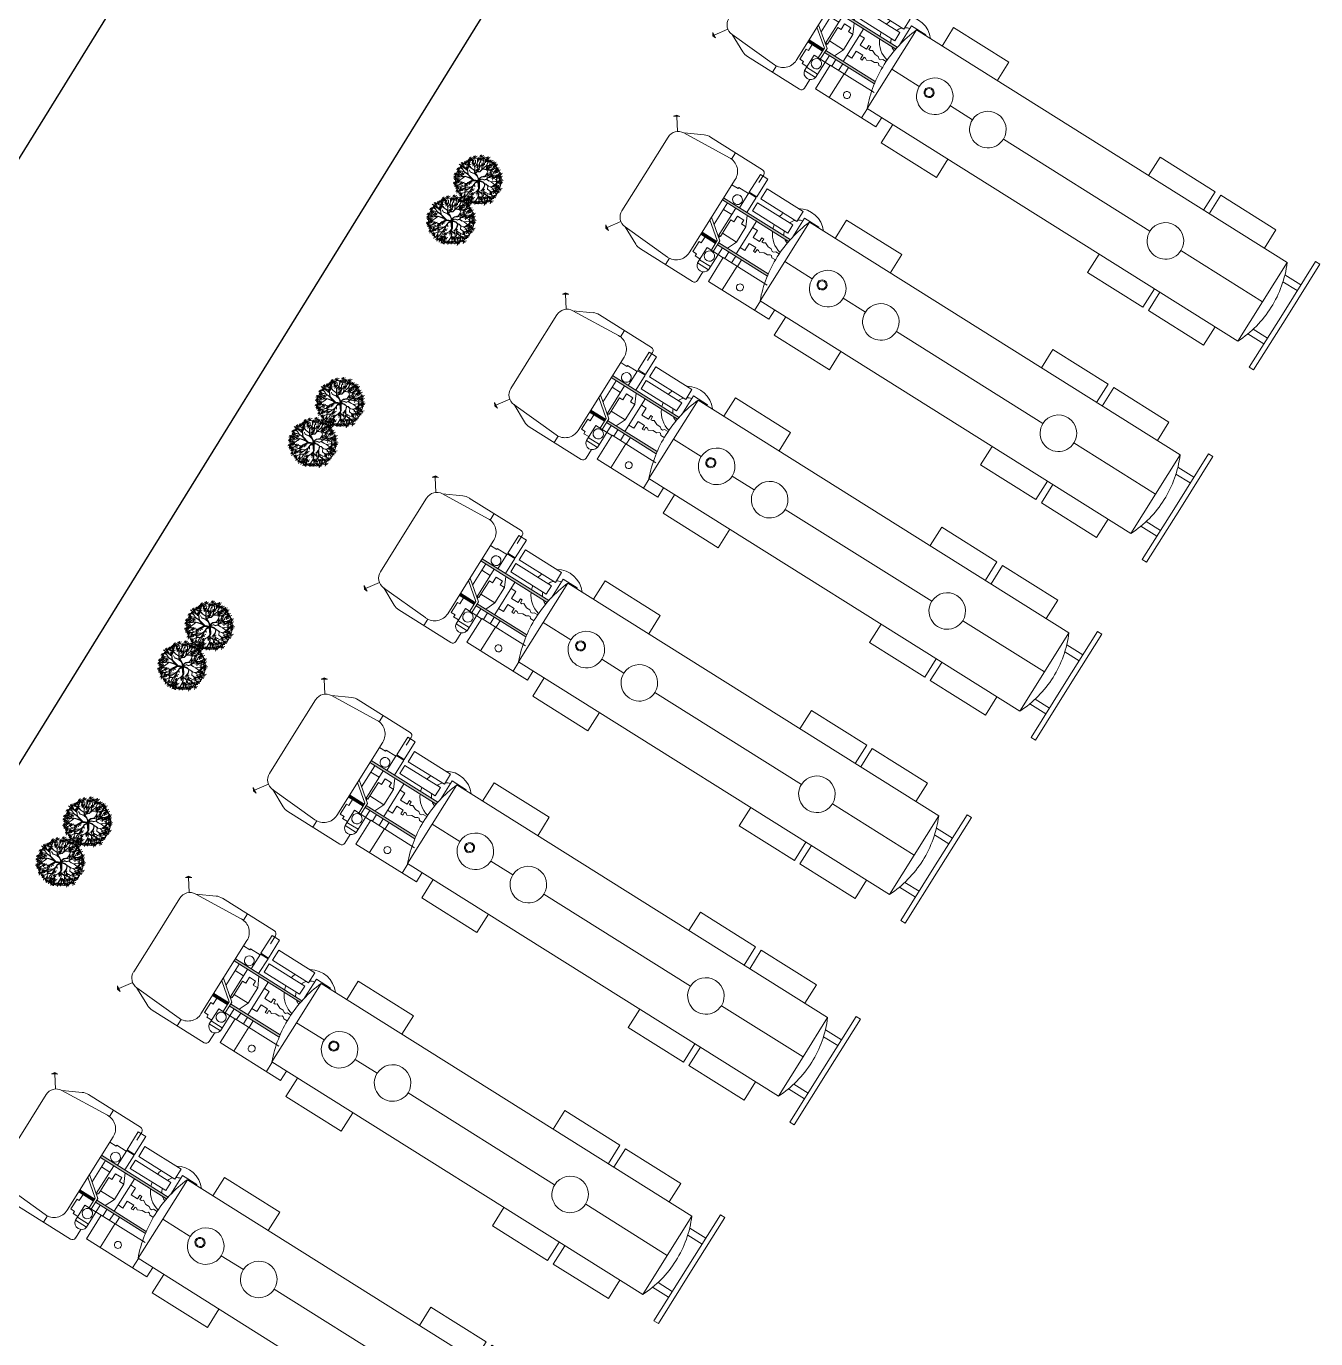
# Model space of a CAD drawing. Header units: metres. Extents: x 324293 to 653279, y 3585589 to 7191434.
# Drawn here: x 334404.74 to 334437.49, y 3600328.6 to 3600361.93 of the extents above; entities that cross this region are included whole.
import ezdxf

# ---------------------------------------------------------------- set-up
doc = ezdxf.new("R2010")
doc.units = ezdxf.units.M
doc.layers.add('andaze', color=1, linetype='Continuous', lineweight=5)
doc.layers.add('tree 1', color=66, linetype='Continuous', lineweight=5)
for name, color, linetype in [('cahman', 80, 'Continuous'), ('masir', 25, 'Continuous'), ('point pump grid', 44, 'Continuous')]:
    doc.layers.add(name, color=color, linetype=linetype)

# ---------------------------------------------------------------- blocks, each defined once
blk = doc.blocks.new('rr')
at = {"layer": 'andaze'}
for p, q in [((334338.372, 3600177.013, 1325.8), (334338.512, 3600177.245, 1325.8)), ((334338.559, 3600177.213, 1325.8), (334338.466, 3600177.277, 1325.8)), ((334338.466, 3600177.277, 1325.8), (334338.527, 3600177.265, 1325.8)), ((334338.527, 3600177.265, 1325.8), (334338.559, 3600177.213, 1325.8)), ((334338.179, 3600177.021, 1325.8), (334337.469, 3600176.697, 1325.8)), ((334338.457, 3600176.926, 1325.8), (334338.894, 3600176.104, 1325.8)), ((334338.741, 3600176.696, 1325.8), (334338.458, 3600176.924, 1325.8)), ((334336.76, 3600176.374, 1325.8), (334337.469, 3600176.697, 1325.8)), ((334339.272, 3600175.6, 1325.8), (334338.815, 3600176.602, 1325.8)), ((334336.378, 3600176.326, 1325.8), (334336.347, 3600176.272, 1325.8)), ((334336.347, 3600176.272, 1325.8), (334336.366, 3600176.213, 1325.8)), ((334336.366, 3600176.213, 1325.8), (334336.378, 3600176.326, 1325.8)), ((334336.639, 3600176.223, 1325.8), (334336.372, 3600176.269, 1325.8)), ((334336.636, 3600175.736, 1325.8), (334336.649, 3600176.1, 1325.8)), ((334336.649, 3600176.102, 1325.8), (334336.982, 3600175.233, 1325.8)), ((334338.912, 3600176.064, 1325.8), (334339.034, 3600176.12, 1325.8)), ((334338.766, 3600175.725, 1325.8), (334338.059, 3600175.403, 1325.8)), ((334338.735, 3600175.665, 1325.8), (334338.543, 3600175.577, 1325.8)), ((334338.768, 3600175.593, 1325.8), (334338.735, 3600175.665, 1325.8)), ((334337.116, 3600174.617, 1325.8), (334336.659, 3600175.619, 1325.8)), ((334338.129, 3600175.435, 1325.8), (334338.484, 3600175.254, 1325.8)), ((334338.372, 3600175.546, 1325.8), (334338.501, 3600175.262, 1325.8)), ((334338.41, 3600175.563, 1325.8), (334338.54, 3600175.279, 1325.8)), ((334338.563, 3600175.533, 1325.8), (334338.448, 3600175.481, 1325.8)), ((334338.543, 3600175.577, 1325.8), (334338.563, 3600175.533, 1325.8)), ((334338.924, 3600175.554, 1325.8), (334338.633, 3600175.421, 1325.8)), ((334338.809, 3600175.612, 1325.8), (334338.768, 3600175.593, 1325.8)), ((334338.85, 3600175.52, 1325.8), (334338.809, 3600175.612, 1325.8)), ((334338.865, 3600175.527, 1325.8), (334338.962, 3600175.313, 1325.8)), ((334338.924, 3600175.554, 1325.8), (334339.022, 3600175.34, 1325.8)), ((334339.074, 3600175.438, 1325.8), (334339.24, 3600175.514, 1325.8)), ((334337.353, 3600175.081, 1325.8), (334338.059, 3600175.403, 1325.8)), ((334337.708, 3600175.243, 1325.8), (334338.293, 3600173.96, 1325.8)), ((334337.747, 3600175.261, 1325.8), (334338.329, 3600173.984, 1325.8)), ((334338.201, 3600175.35, 1325.8), (334337.791, 3600175.163, 1325.8)), ((334338.401, 3600175.248, 1325.8), (334337.864, 3600175.003, 1325.8)), ((334337.914, 3600175.219, 1325.8), (334337.987, 3600175.059, 1325.8)), ((334338.079, 3600175.412, 1325.8), (334338.483, 3600175.206, 1325.8)), ((334338.342, 3600175.18, 1325.8), (334338.402, 3600175.208, 1325.8)), ((334338.395, 3600175.223, 1325.8), (334338.424, 3600175.236, 1325.8)), ((334338.402, 3600175.208, 1325.8), (334338.395, 3600175.223, 1325.8)), ((334338.483, 3600175.206, 1325.8), (334338.689, 3600175.3, 1325.8)), ((334338.484, 3600175.254, 1325.8), (334338.671, 3600175.339, 1325.8)), ((334338.519, 3600175.223, 1325.8), (334338.954, 3600174.269, 1325.8)), ((334338.558, 3600175.24, 1325.8), (334338.995, 3600174.28, 1325.8)), ((334338.6, 3600175.148, 1325.8), (334339.022, 3600175.34, 1325.8)), ((334338.633, 3600175.421, 1325.8), (334338.775, 3600175.11, 1325.8)), ((334338.771, 3600175.108, 1325.8), (334339.229, 3600175.316, 1325.8)), ((334339.229, 3600175.316, 1325.8), (334339.76, 3600174.151, 1325.8)), ((334337.001, 3600175.193, 1325.8), (334336.878, 3600175.137, 1325.8)), ((334337.51, 3600175.007, 1325.8), (334337.455, 3600175.128, 1325.8)), ((334337.49, 3600174.998, 1325.8), (334337.51, 3600175.007, 1325.8)), ((334337.574, 3600174.814, 1325.8), (334337.49, 3600174.998, 1325.8)), ((334338.112, 3600175.002, 1325.8), (334338.001, 3600174.951, 1325.8)), ((334338.342, 3600175.18, 1325.8), (334338.084, 3600175.063, 1325.8)), ((334338.084, 3600175.063, 1325.8), (334338.112, 3600175.002, 1325.8)), ((334338.464, 3600174.912, 1325.8), (334338.342, 3600175.18, 1325.8)), ((334338.464, 3600174.912, 1325.8), (334338.594, 3600175.058, 1325.8)), ((334338.657, 3600175.021, 1325.8), (334338.784, 3600175.078, 1325.8)), ((334339.155, 3600174.264, 1325.8), (334338.771, 3600175.108, 1325.8)), ((334339.349, 3600175.052, 1325.8), (334338.891, 3600174.843, 1325.8)), ((334337.205, 3600174.646, 1325.8), (334337.547, 3600174.802, 1325.8)), ((334337.547, 3600174.802, 1325.8), (334337.613, 3600174.658, 1325.8)), ((334337.561, 3600174.808, 1325.8), (334337.847, 3600174.939, 1325.8)), ((334337.626, 3600174.664, 1325.8), (334337.561, 3600174.808, 1325.8)), ((334337.913, 3600174.795, 1325.8), (334337.626, 3600174.664, 1325.8)), ((334338.169, 3600174.778, 1325.8), (334337.965, 3600174.782, 1325.8)), ((334338.001, 3600174.951, 1325.8), (334338.057, 3600174.83, 1325.8)), ((334338.039, 3600174.6, 1325.8), (334338.672, 3600174.888, 1325.8)), ((334338.057, 3600174.83, 1325.8), (334338.13, 3600174.863, 1325.8)), ((334338.13, 3600174.863, 1325.8), (334338.169, 3600174.778, 1325.8)), ((334338.169, 3600174.778, 1325.8), (334338.464, 3600174.912, 1325.8)), ((334338.594, 3600174.74, 1325.8), (334338.461, 3600174.679, 1325.8)), ((334338.551, 3600174.834, 1325.8), (334338.594, 3600174.74, 1325.8)), ((334338.844, 3600174.948, 1325.8), (334338.717, 3600174.89, 1325.8)), ((334338.895, 3600174.836, 1325.8), (334338.768, 3600174.778, 1325.8)), ((334337.355, 3600174.654, 1325.8), (334337.202, 3600174.585, 1325.8)), ((334337.271, 3600174.502, 1325.8), (334337.205, 3600174.646, 1325.8)), ((334337.613, 3600174.658, 1325.8), (334337.271, 3600174.502, 1325.8)), ((334337.447, 3600174.493, 1325.8), (334337.641, 3600174.581, 1325.8)), ((334337.764, 3600173.797, 1325.8), (334337.447, 3600174.493, 1325.8)), ((334337.641, 3600174.581, 1325.8), (334337.958, 3600173.885, 1325.8)), ((334337.715, 3600174.63, 1325.8), (334337.873, 3600174.702, 1325.8)), ((334338.026, 3600173.947, 1325.8), (334337.715, 3600174.63, 1325.8)), ((334337.873, 3600174.702, 1325.8), (334338.184, 3600174.019, 1325.8)), ((334338.166, 3600174.658, 1325.8), (334338.209, 3600174.565, 1325.8)), ((334338.209, 3600174.565, 1325.8), (334338.342, 3600174.625, 1325.8)), ((334338.399, 3600174.501, 1325.8), (334338.328, 3600174.469, 1325.8)), ((334338.342, 3600174.625, 1325.8), (334338.399, 3600174.501, 1325.8)), ((334338.461, 3600174.679, 1325.8), (334338.517, 3600174.555, 1325.8)), ((334338.517, 3600174.555, 1325.8), (334338.588, 3600174.588, 1325.8)), ((334338.604, 3600174.551, 1325.8), (334338.548, 3600174.525, 1325.8)), ((334338.548, 3600174.525, 1325.8), (334338.561, 3600174.496, 1325.8)), ((334338.561, 3600174.496, 1325.8), (334338.593, 3600174.479, 1325.8)), ((334338.588, 3600174.588, 1325.8), (334338.604, 3600174.551, 1325.8)), ((334338.328, 3600174.469, 1325.8), (334338.345, 3600174.432, 1325.8)), ((334338.345, 3600174.432, 1325.8), (334338.402, 3600174.458, 1325.8)), ((334338.402, 3600174.458, 1325.8), (334338.415, 3600174.429, 1325.8)), ((334338.415, 3600174.429, 1325.8), (334338.407, 3600174.394, 1325.8)), ((334338.407, 3600174.394, 1325.8), (334338.475, 3600174.338, 1325.8)), ((334338.475, 3600174.338, 1325.8), (334338.504, 3600174.275, 1325.8)), ((334338.504, 3600174.275, 1325.8), (334338.546, 3600174.251, 1325.8)), ((334338.593, 3600174.479, 1325.8), (334338.59, 3600174.391, 1325.8)), ((334338.59, 3600174.391, 1325.8), (334338.619, 3600174.328, 1325.8)), ((334338.619, 3600174.328, 1325.8), (334338.61, 3600174.279, 1325.8)), ((334338.61, 3600174.279, 1325.8), (334338.621, 3600174.255, 1325.8)), ((334338.621, 3600174.255, 1325.8), (334338.658, 3600174.242, 1325.8)), ((334339.452, 3600174.351, 1325.8), (334338.696, 3600174.006, 1325.8)), ((334339.452, 3600174.351, 1325.8), (334342.709, 3600167.206, 1325.8)), ((334339.635, 3600174.426, 1325.8), (334339.455, 3600174.345, 1325.8)), ((334338.184, 3600174.019, 1325.8), (334338.026, 3600173.947, 1325.8)), ((334338.558, 3600174.226, 1325.8), (334338.543, 3600174.19, 1325.8)), ((334338.543, 3600174.19, 1325.8), (334338.573, 3600174.123, 1325.8)), ((334338.546, 3600174.251, 1325.8), (334338.558, 3600174.226, 1325.8)), ((334338.658, 3600174.242, 1325.8), (334338.688, 3600174.176, 1325.8)), ((334339.76, 3600174.151, 1325.8), (334339.581, 3600174.069, 1325.8)), ((334339.678, 3600173.856, 1325.8), (334340.032, 3600174.018, 1325.8)), ((334340.032, 3600174.018, 1325.8), (334340.517, 3600172.954, 1325.8)), ((334337.958, 3600173.885, 1325.8), (334337.764, 3600173.797, 1325.8)), ((334338.236, 3600173.92, 1325.8), (334337.877, 3600173.756, 1325.8)), ((334337.939, 3600173.661, 1325.8), (334338.696, 3600174.006, 1325.8)), ((334338.696, 3600174.006, 1325.8), (334338.938, 3600173.475, 1325.8)), ((334337.877, 3600173.756, 1325.8), (334338.002, 3600173.483, 1325.8)), ((334337.939, 3600173.661, 1325.8), (334341.196, 3600166.517, 1325.8)), ((334338.002, 3600173.483, 1325.8), (334338.017, 3600173.491, 1325.8)), ((334338.165, 3600173.167, 1325.8), (334337.811, 3600173.005, 1325.8)), ((334337.811, 3600173.005, 1325.8), (334338.296, 3600171.942, 1325.8)), ((334339.211, 3600172.877, 1325.8), (334339.404, 3600172.452, 1325.8)), ((334340.517, 3600172.954, 1325.8), (334340.163, 3600172.793, 1325.8)), ((334338.296, 3600171.942, 1325.8), (334338.65, 3600172.103, 1325.8)), ((334339.677, 3600171.855, 1325.8), (334340.964, 3600169.032, 1325.8)), ((334341.491, 3600169.879, 1325.8), (334341.845, 3600170.041, 1325.8)), ((334341.845, 3600170.041, 1325.8), (334342.33, 3600168.977, 1325.8)), ((334339.978, 3600169.19, 1325.8), (334339.624, 3600169.028, 1325.8)), ((334339.624, 3600169.028, 1325.8), (334340.109, 3600167.965, 1325.8)), ((334342.33, 3600168.977, 1325.8), (334341.976, 3600168.816, 1325.8)), ((334342.025, 3600168.709, 1325.8), (334342.378, 3600168.87, 1325.8)), ((334342.378, 3600168.87, 1325.8), (334342.863, 3600167.807, 1325.8)), ((334341.236, 3600168.434, 1325.8), (334341.953, 3600166.861, 1325.8)), ((334340.109, 3600167.965, 1325.8), (334340.463, 3600168.126, 1325.8)), ((334340.512, 3600168.019, 1325.8), (334340.158, 3600167.858, 1325.8)), ((334340.158, 3600167.858, 1325.8), (334340.643, 3600166.794, 1325.8)), ((334342.863, 3600167.807, 1325.8), (334342.509, 3600167.645, 1325.8)), ((334342.709, 3600167.206, 1325.8), (334341.953, 3600166.861, 1325.8)), ((334340.643, 3600166.794, 1325.8), (334340.996, 3600166.956, 1325.8)), ((334342.459, 3600166.962, 1325.8), (334342.584, 3600166.687, 1325.8)), ((334342.556, 3600167.046, 1325.8), (334342.696, 3600166.738, 1325.8)), ((334341.196, 3600166.517, 1325.8), (334341.953, 3600166.861, 1325.8)), ((334343.147, 3600166.943, 1325.8), (334342.128, 3600166.478, 1325.8)), ((334342.166, 3600166.394, 1325.8), (334343.185, 3600166.859, 1325.8)), ((334343.185, 3600166.859, 1325.8), (334343.147, 3600166.943, 1325.8)), ((334341.418, 3600166.528, 1325.8), (334341.559, 3600166.219, 1325.8)), ((334341.546, 3600166.546, 1325.8), (334341.671, 3600166.27, 1325.8)), ((334341.109, 3600166.014, 1325.8), (334342.128, 3600166.478, 1325.8)), ((334342.166, 3600166.394, 1325.8), (334341.147, 3600165.93, 1325.8)), ((334341.147, 3600165.93, 1325.8), (334341.109, 3600166.014, 1325.8))]:
    blk.add_line(p, q, dxfattribs=at)
for centre, radius in [((334338.777, 3600175.358, 1325.8), 0.0927), ((334337.708, 3600174.992, 1325.8), 0.0885), ((334339.262, 3600174.741, 1325.8), 0.063), ((334339.024, 3600173.287, 1325.8), 0.0909), ((334339.024, 3600173.287, 1325.8), 0.0726), ((334339.024, 3600173.287, 1325.8), 0)]:
    blk.add_circle(centre, radius, dxfattribs=at)
for centre, radius, start, end in [((334338.268, 3600176.826, 1325.8), 0.215, 28.0173, 114.5058), ((334338.579, 3600176.495, 1325.8), 0.259, 24.5057, 51.1743), ((334336.849, 3600176.179, 1325.8), 0.215, 114.5058, 200.9942), ((334338.652, 3600175.975, 1325.8), 0.275, 294.5057, 28.0173), ((334336.894, 3600175.727, 1325.8), 0.259, 177.8372, 204.5057), ((334338.955, 3600175.439, 1325.8), 0.119, 304.1294, 104.8821), ((334339.213, 3600175.573, 1325.8), 0.0647, 294.5057, 24.5057), ((334337.239, 3600175.331, 1325.8), 0.275, 200.9942, 294.5057), ((334337.175, 3600174.644, 1325.8), 0.0647, 204.5057, 294.5057), ((334338.179, 3600173.833, 1325.8), 0.461, 94.6871, 104.2502), ((334338.179, 3600173.833, 1325.8), 0.461, 37.0526, 89.0099), ((334339.569, 3600172.091, 1325.8), 2.263, 92.9493, 114.5058), ((334338.179, 3600173.833, 1325.8), 0.461, 126.0286, 137.3767), ((334339.569, 3600172.091, 1325.8), 2.263, 114.5058, 136.0622), ((334338.179, 3600173.833, 1325.8), 0.255, 76.6113, 95.6895), ((334338.179, 3600173.833, 1325.8), 0.255, 43.2804, 63.2641), ((334338.179, 3600173.833, 1325.8), 0.461, 172.9098, 255.6385), ((334338.179, 3600173.833, 1325.8), 0.255, 171.198, 191.7904), ((334338.179, 3600173.833, 1325.8), 0.255, 135.7215, 159.2618), ((334339.075, 3600173.176, 1325.8), 0.328, 114.5058, 294.5057), ((334339.075, 3600173.176, 1325.8), 0.328, 294.5057, 114.5058), ((334339.541, 3600172.154, 1325.8), 0.328, 114.5058, 294.5057), ((334339.541, 3600172.154, 1325.8), 0.328, 294.5057, 114.5058), ((334341.1, 3600168.733, 1325.8), 0.328, 114.5058, 294.5057), ((334341.1, 3600168.733, 1325.8), 0.328, 294.5057, 114.5058), ((334341.209, 3600168.494, 1325.8), 1.977, 294.5057, 319.3709), ((334341.209, 3600168.494, 1325.8), 1.977, 269.6406, 294.5057)]:
    blk.add_arc(centre, radius, start, end, dxfattribs=at)
for points in [[(334338.466, 3600177.277, 1325.8), (334338.527, 3600177.265, 1325.8), (334338.559, 3600177.213, 1325.8)], [(334336.378, 3600176.326, 1325.8), (334336.347, 3600176.272, 1325.8), (334336.366, 3600176.213, 1325.8)], [(334338.501, 3600175.262, 1325.8), (334338.54, 3600175.279, 1325.8), (334338.372, 3600175.546, 1325.8), (334338.41, 3600175.563, 1325.8)], [(334338.329, 3600173.984, 1325.8), (334338.293, 3600173.96, 1325.8), (334337.747, 3600175.261, 1325.8), (334337.708, 3600175.243, 1325.8)], [(334338.519, 3600175.223, 1325.8), (334338.558, 3600175.24, 1325.8), (334338.954, 3600174.269, 1325.8), (334338.995, 3600174.28, 1325.8)]]:
    blk.add_solid(points, dxfattribs=at)
blk = doc.blocks.new('ugvhd')
at = {"layer": 'tree 1', "color": 92, "linetype": 'ByBlock'}
for p, q in [((3788.132, 582.04), (3788.091, 582.118)), ((3788.147, 582.033), (3788.098, 582.123)), ((3788.19, 582.158), (3788.105, 582.082)), ((3788.119, 582.14), (3788.215, 582.11)), ((3788.151, 582.165), (3788.16, 582.082)), ((3788.261, 582.217), (3788.176, 582.141)), ((3788.19, 582.198), (3788.286, 582.168)), ((3788.204, 582.107), (3788.196, 582.164)), ((3788.222, 582.224), (3788.231, 582.141)), ((3788.297, 582.056), (3788.24, 582.174)), ((3788.329, 582.195), (3788.243, 582.119)), ((3788.257, 582.176), (3788.354, 582.146)), ((3788.282, 582.249), (3788.292, 582.166)), ((3788.289, 582.202), (3788.299, 582.119)), ((3788.297, 582.136), (3788.289, 582.187)), ((3788.297, 582.187), (3788.302, 582.138)), ((3788.299, 582.063), (3788.297, 582.136)), ((3788.299, 582.043), (3788.307, 582.19)), ((3788.345, 582.102), (3788.317, 582.187)), ((3788.348, 582.105), (3788.359, 582.195)), ((3788.439, 582.234), (3788.354, 582.158)), ((3788.368, 582.216), (3788.464, 582.186)), ((3788.387, 582.027), (3788.436, 582.195)), ((3788.4, 582.241), (3788.409, 582.158)), ((3788.488, 582.165), (3788.402, 582.089)), ((3788.416, 582.146), (3788.513, 582.116)), ((3788.448, 582.172), (3788.458, 582.089)), ((3788.5, 582.1), (3788.467, 582.192)), ((3788.503, 582.102), (3788.542, 582.172)), ((3788.589, 582.133), (3788.504, 582.058)), ((3788.593, 582.221), (3788.507, 582.145)), ((3788.521, 582.202), (3788.618, 582.172)), ((3788.55, 582.141), (3788.559, 582.058)), ((3788.553, 582.228), (3788.563, 582.145)), ((3788.57, 582.058), (3788.611, 582.148)), ((3788.676, 582.186), (3788.591, 582.11)), ((3788.605, 582.167), (3788.702, 582.137)), ((3788.637, 582.193), (3788.647, 582.11)), ((3788.642, 582.124), (3788.651, 582.041)), ((3788.764, 582.124), (3788.773, 582.041)), ((3787.837, 581.897), (3787.751, 581.821)), ((3787.84, 581.81), (3787.755, 581.734)), ((3787.765, 581.878), (3787.862, 581.848)), ((3787.769, 581.791), (3787.865, 581.761)), ((3787.797, 581.904), (3787.807, 581.821)), ((3787.801, 581.817), (3787.81, 581.734)), ((3787.913, 581.736), (3787.817, 581.78)), ((3787.909, 581.852), (3787.824, 581.776)), ((3787.9, 581.814), (3787.838, 581.839)), ((3787.838, 581.833), (3787.934, 581.804)), ((3787.935, 581.914), (3787.849, 581.838)), ((3787.944, 582.031), (3787.858, 581.955)), ((3787.863, 581.895), (3787.96, 581.865)), ((3787.87, 581.859), (3787.879, 581.776)), ((3787.972, 581.862), (3787.871, 581.906)), ((3787.872, 582.012), (3787.969, 581.983)), ((3787.972, 581.865), (3787.882, 581.909)), ((3787.99, 581.865), (3787.889, 581.919)), ((3787.895, 581.921), (3787.905, 581.838)), ((3787.972, 581.814), (3787.9, 581.814)), ((3787.904, 582.038), (3787.914, 581.955)), ((3787.969, 581.811), (3787.931, 581.783)), ((3788.03, 582.106), (3787.945, 582.031)), ((3787.958, 582.088), (3788.055, 582.058)), ((3788.05, 582.031), (3787.965, 581.955)), ((3788.023, 581.911), (3787.972, 581.94)), ((3788.134, 581.862), (3787.972, 581.862)), ((3788.07, 581.757), (3787.972, 581.814)), ((3788.049, 581.754), (3787.972, 581.811)), ((3787.979, 582.012), (3788.075, 581.982)), ((3787.991, 582.114), (3788, 582.031)), ((3788.049, 581.979), (3787.995, 582.038)), ((3788.096, 581.856), (3788.01, 581.78)), ((3788.011, 582.038), (3788.02, 581.955)), ((3788.098, 582.107), (3788.013, 582.032)), ((3788.132, 582.022), (3788.021, 582.058)), ((3788.07, 581.911), (3788.023, 581.911)), ((3788.024, 581.837), (3788.121, 581.807)), ((3788.027, 582.089), (3788.123, 582.059)), ((3788.114, 581.966), (3788.029, 581.891)), ((3788.043, 581.948), (3788.139, 581.918)), ((3788.075, 581.914), (3788.049, 581.979)), ((3788.056, 581.863), (3788.066, 581.78)), ((3788.059, 582.115), (3788.068, 582.032)), ((3788.152, 581.744), (3788.067, 581.818)), ((3788.134, 582.027), (3788.07, 582.107)), ((3788.075, 581.974), (3788.085, 581.891)), ((3788.139, 581.865), (3788.075, 581.914)), ((3788.08, 582.107), (3788.132, 582.04)), ((3788.209, 581.789), (3788.123, 581.713)), ((3788.215, 582.062), (3788.13, 581.986)), ((3788.191, 581.999), (3788.134, 582.027)), ((3788.237, 581.8), (3788.134, 581.862)), ((3788.144, 582.044), (3788.24, 582.014)), ((3788.266, 581.77), (3788.145, 581.852)), ((3788.191, 582.004), (3788.147, 582.033)), ((3788.169, 581.796), (3788.179, 581.713)), ((3788.176, 582.069), (3788.185, 581.986)), ((3788.198, 582.082), (3788.183, 582.112)), ((3788.186, 581.981), (3788.204, 582.107)), ((3788.206, 581.935), (3788.186, 581.981)), ((3788.186, 581.981), (3788.206, 581.914)), ((3788.237, 582.001), (3788.191, 582.004)), ((3788.276, 581.994), (3788.191, 581.999)), ((3788.206, 581.914), (3788.204, 581.826)), ((3788.214, 581.821), (3788.206, 581.935)), ((3788.294, 582.057), (3788.209, 581.981)), ((3788.222, 582.038), (3788.319, 582.008)), ((3788.289, 581.999), (3788.237, 582.001)), ((3788.289, 581.767), (3788.237, 581.8)), ((3788.255, 582.064), (3788.264, 581.981)), ((3788.307, 581.88), (3788.271, 581.945)), ((3788.389, 581.904), (3788.276, 581.994)), ((3788.281, 581.777), (3788.304, 581.878)), ((3788.289, 581.999), (3788.299, 582.063)), ((3788.291, 581.775), (3788.307, 581.88)), ((3788.297, 582.007), (3788.299, 581.989)), ((3788.309, 581.976), (3788.299, 582.043)), ((3788.397, 581.906), (3788.309, 581.976)), ((3788.384, 582.027), (3788.348, 582.105)), ((3788.379, 581.922), (3788.387, 582.025)), ((3788.395, 581.911), (3788.384, 582.027)), ((3788.438, 581.713), (3788.389, 581.904)), ((3788.433, 581.788), (3788.397, 581.906)), ((3788.486, 582.071), (3788.401, 581.995)), ((3788.415, 582.052), (3788.511, 582.022)), ((3788.431, 581.806), (3788.474, 581.95)), ((3788.446, 581.777), (3788.433, 581.788)), ((3788.449, 581.705), (3788.436, 581.775)), ((3788.438, 581.79), (3788.454, 581.852)), ((3788.446, 581.782), (3788.48, 581.96)), ((3788.454, 581.705), (3788.446, 581.777)), ((3788.447, 582.078), (3788.456, 581.995)), ((3788.454, 581.733), (3788.57, 581.8)), ((3788.459, 581.718), (3788.552, 581.78)), ((3788.462, 581.705), (3788.575, 581.795)), ((3788.48, 581.96), (3788.506, 581.997)), ((3788.482, 581.953), (3788.539, 581.971)), ((3788.49, 581.968), (3788.542, 581.973)), ((3788.584, 581.787), (3788.499, 581.711)), ((3788.506, 581.997), (3788.5, 582.1)), ((3788.506, 582.012), (3788.57, 582.061)), ((3788.508, 581.997), (3788.57, 582.058)), ((3788.517, 582.115), (3788.614, 582.085)), ((3788.539, 581.971), (3788.624, 582.009)), ((3788.545, 581.794), (3788.555, 581.711)), ((3788.57, 581.8), (3788.621, 581.806)), ((3788.575, 581.795), (3788.642, 581.8)), ((3788.681, 582.116), (3788.596, 582.041)), ((3788.684, 581.842), (3788.598, 581.766)), ((3788.606, 581.806), (3788.637, 581.875)), ((3788.61, 582.098), (3788.706, 582.068)), ((3788.612, 581.824), (3788.709, 581.794)), ((3788.704, 581.966), (3788.619, 581.891)), ((3788.621, 581.806), (3788.631, 581.839)), ((3788.624, 582.009), (3788.753, 582.069)), ((3788.627, 582.012), (3788.631, 582.045)), ((3788.631, 581.839), (3788.65, 581.922)), ((3788.633, 581.948), (3788.73, 581.918)), ((3788.642, 581.8), (3788.681, 581.816)), ((3788.644, 581.849), (3788.654, 581.766)), ((3788.647, 581.927), (3788.673, 581.999)), ((3788.734, 582.073), (3788.649, 581.997)), ((3788.65, 581.922), (3788.737, 581.963)), ((3788.655, 581.937), (3788.735, 581.96)), ((3788.663, 582.054), (3788.759, 582.024)), ((3788.665, 581.974), (3788.675, 581.891)), ((3788.673, 581.999), (3788.693, 582.027)), ((3788.681, 581.816), (3788.753, 581.87)), ((3788.693, 582.027), (3788.704, 582.097)), ((3788.695, 582.08), (3788.704, 581.997)), ((3788.696, 581.767), (3788.727, 581.909)), ((3788.699, 581.765), (3788.771, 581.811)), ((3788.701, 581.783), (3788.774, 581.814)), ((3788.799, 581.787), (3788.713, 581.711)), ((3788.803, 582.117), (3788.718, 582.041)), ((3788.731, 582.099), (3788.828, 582.069)), ((3788.737, 581.963), (3788.802, 582.03)), ((3788.753, 581.87), (3788.802, 581.955)), ((3788.755, 582.066), (3788.851, 582.037)), ((3788.759, 581.794), (3788.769, 581.711)), ((3788.845, 582.033), (3788.76, 581.957)), ((3788.76, 581.989), (3788.807, 582.022)), ((3788.76, 581.983), (3788.812, 582.012)), ((3788.853, 581.894), (3788.768, 581.819)), ((3788.771, 581.9), (3788.868, 581.87)), ((3788.771, 581.811), (3788.836, 581.819)), ((3788.774, 582.015), (3788.871, 581.985)), ((3788.774, 581.811), (3788.817, 581.888)), ((3788.781, 581.876), (3788.878, 581.846)), ((3788.868, 581.989), (3788.782, 581.914)), ((3788.796, 581.971), (3788.893, 581.941)), ((3788.802, 581.955), (3788.843, 581.986)), ((3788.806, 582.041), (3788.816, 581.957)), ((3788.81, 581.721), (3788.9, 581.785)), ((3788.814, 581.902), (3788.823, 581.819)), ((3788.828, 581.997), (3788.838, 581.914)), ((3788.836, 581.819), (3788.897, 581.901)), ((3788.836, 581.819), (3788.91, 581.886)), ((3788.944, 581.948), (3788.859, 581.872)), ((3788.872, 581.929), (3788.969, 581.899)), ((3788.96, 581.842), (3788.875, 581.766)), ((3788.888, 581.824), (3788.985, 581.794)), ((3788.9, 581.785), (3788.957, 581.788)), ((3788.905, 581.955), (3788.914, 581.872)), ((3788.921, 581.849), (3788.93, 581.766)), ((3788.961, 581.79), (3788.971, 581.707)), ((3787.784, 581.725), (3787.698, 581.649)), ((3787.712, 581.707), (3787.809, 581.677)), ((3787.812, 581.524), (3787.727, 581.448)), ((3787.817, 581.619), (3787.732, 581.543)), ((3787.74, 581.506), (3787.837, 581.476)), ((3787.744, 581.732), (3787.754, 581.649)), ((3787.745, 581.6), (3787.842, 581.57)), ((3787.831, 581.459), (3787.745, 581.383)), ((3787.759, 581.44), (3787.856, 581.41)), ((3787.854, 581.676), (3787.769, 581.6)), ((3787.773, 581.531), (3787.782, 581.448)), ((3787.778, 581.626), (3787.787, 581.543)), ((3787.868, 581.727), (3787.782, 581.651)), ((3787.782, 581.657), (3787.879, 581.628)), ((3787.87, 581.456), (3787.785, 581.38)), ((3787.786, 581.628), (3787.936, 581.623)), ((3787.944, 581.623), (3787.789, 581.636)), ((3787.882, 581.697), (3787.791, 581.687)), ((3787.887, 581.556), (3787.791, 581.509)), ((3787.791, 581.466), (3787.801, 581.383)), ((3787.796, 581.708), (3787.893, 581.678)), ((3787.797, 581.697), (3787.848, 581.7)), ((3787.798, 581.438), (3787.895, 581.408)), ((3787.918, 581.692), (3787.799, 581.713)), ((3787.907, 581.481), (3787.807, 581.496)), ((3787.853, 581.434), (3787.81, 581.424)), ((3787.815, 581.683), (3787.824, 581.6)), ((3787.879, 581.434), (3787.815, 581.416)), ((3787.908, 581.563), (3787.822, 581.487)), ((3787.828, 581.734), (3787.838, 581.651)), ((3787.831, 581.463), (3787.84, 581.38)), ((3787.836, 581.545), (3787.933, 581.515)), ((3787.931, 581.44), (3787.84, 581.437)), ((3787.868, 581.57), (3787.878, 581.487)), ((3788, 581.45), (3787.879, 581.434)), ((3787.951, 581.623), (3787.887, 581.556)), ((3787.981, 581.6), (3787.895, 581.524)), ((3787.969, 581.525), (3787.907, 581.481)), ((3787.909, 581.582), (3788.006, 581.552)), ((3787.962, 581.7), (3787.913, 581.736)), ((3787.959, 581.7), (3787.918, 581.692)), ((3788.013, 581.478), (3787.927, 581.402)), ((3788.018, 581.745), (3787.932, 581.669)), ((3788.024, 581.591), (3787.939, 581.515)), ((3787.941, 581.607), (3787.951, 581.524)), ((3787.941, 581.459), (3788.038, 581.429)), ((3787.946, 581.727), (3788.043, 581.697)), ((3788.029, 581.545), (3787.949, 581.424)), ((3788.075, 581.667), (3787.951, 581.623)), ((3787.953, 581.572), (3788.049, 581.542)), ((3788.08, 581.667), (3787.954, 581.749)), ((3788.039, 581.746), (3787.959, 581.7)), ((3788.026, 581.55), (3787.969, 581.525)), ((3787.973, 581.485), (3787.983, 581.402)), ((3787.978, 581.752), (3787.988, 581.669)), ((3787.985, 581.598), (3787.994, 581.515)), ((3788.15, 581.499), (3787.998, 581.517)), ((3788.057, 581.44), (3788, 581.45)), ((3788.06, 581.437), (3788, 581.398)), ((3788.062, 581.659), (3788.021, 581.548)), ((3788.075, 581.656), (3788.026, 581.55)), ((3788.031, 581.703), (3788.091, 581.672)), ((3788.134, 581.736), (3788.039, 581.746)), ((3788.129, 581.744), (3788.049, 581.754)), ((3788.106, 581.494), (3788.057, 581.44)), ((3788.147, 581.739), (3788.07, 581.757)), ((3788.173, 581.685), (3788.075, 581.667)), ((3788.078, 581.659), (3788.168, 581.679)), ((3788.165, 581.501), (3788.08, 581.425)), ((3788.093, 581.482), (3788.19, 581.453)), ((3788.201, 581.504), (3788.106, 581.494)), ((3788.126, 581.508), (3788.135, 581.425)), ((3788.137, 581.77), (3788.234, 581.741)), ((3788.201, 581.739), (3788.142, 581.739)), ((3788.207, 581.501), (3788.145, 581.318)), ((3788.222, 581.749), (3788.147, 581.739)), ((3788.227, 581.749), (3788.173, 581.685)), ((3788.212, 581.746), (3788.173, 581.685)), ((3788.258, 581.576), (3788.189, 581.504)), ((3788.261, 581.574), (3788.201, 581.504)), ((3788.245, 581.432), (3788.204, 581.427)), ((3788.212, 581.504), (3788.274, 581.576)), ((3788.258, 581.77), (3788.222, 581.749)), ((3788.26, 581.759), (3788.227, 581.749)), ((3788.24, 581.432), (3788.248, 581.354)), ((3788.286, 581.471), (3788.245, 581.434)), ((3788.274, 581.455), (3788.245, 581.432)), ((3788.248, 581.344), (3788.25, 581.429)), ((3788.338, 581.607), (3788.258, 581.576)), ((3788.26, 581.759), (3788.291, 581.687)), ((3788.346, 581.597), (3788.261, 581.574)), ((3788.279, 581.741), (3788.266, 581.77)), ((3788.292, 581.465), (3788.274, 581.455)), ((3788.299, 581.677), (3788.281, 581.764)), ((3788.299, 581.538), (3788.286, 581.471)), ((3788.304, 581.685), (3788.289, 581.767)), ((3788.302, 581.525), (3788.292, 581.465)), ((3788.348, 581.599), (3788.297, 581.672)), ((3788.343, 581.617), (3788.299, 581.677)), ((3788.384, 581.597), (3788.302, 581.525)), ((3788.345, 581.628), (3788.304, 581.685)), ((3788.305, 581.535), (3788.356, 581.605)), ((3788.369, 581.599), (3788.305, 581.535)), ((3788.387, 581.597), (3788.343, 581.617)), ((3788.387, 581.597), (3788.345, 581.628)), ((3788.369, 581.579), (3788.351, 581.476)), ((3788.384, 581.597), (3788.354, 581.471)), ((3788.354, 581.471), (3788.369, 581.406)), ((3788.387, 581.553), (3788.364, 581.473)), ((3788.364, 581.473), (3788.374, 581.411)), ((3788.384, 581.597), (3788.438, 581.713)), ((3788.384, 581.597), (3788.449, 581.705)), ((3788.384, 581.597), (3788.4, 581.553)), ((3788.402, 581.612), (3788.397, 581.597)), ((3788.397, 581.597), (3788.407, 581.556)), ((3788.4, 581.553), (3788.539, 581.465)), ((3788.407, 581.556), (3788.413, 581.597)), ((3788.413, 581.628), (3788.454, 581.697)), ((3788.413, 581.605), (3788.464, 581.638)), ((3788.413, 581.597), (3788.413, 581.628)), ((3788.415, 581.594), (3788.454, 581.625)), ((3788.418, 581.589), (3788.567, 581.473)), ((3788.418, 581.576), (3788.534, 581.488)), ((3788.42, 581.55), (3788.418, 581.576)), ((3788.531, 581.478), (3788.42, 581.55)), ((3788.426, 581.584), (3788.485, 581.633)), ((3788.534, 581.488), (3788.433, 581.553)), ((3788.454, 581.625), (3788.49, 581.638)), ((3788.485, 581.633), (3788.511, 581.633)), ((3788.49, 581.638), (3788.57, 581.638)), ((3788.511, 581.633), (3788.575, 581.587)), ((3788.513, 581.768), (3788.61, 581.738)), ((3788.526, 581.625), (3788.58, 581.636)), ((3788.567, 581.473), (3788.531, 581.478)), ((3788.539, 581.465), (3788.588, 581.462)), ((3788.562, 581.638), (3788.642, 581.669)), ((3788.57, 581.638), (3788.622, 581.628)), ((3788.575, 581.473), (3788.601, 581.473)), ((3788.588, 581.462), (3788.621, 581.421)), ((3788.591, 581.638), (3788.645, 581.669)), ((3788.601, 581.473), (3788.655, 581.486)), ((3788.613, 581.458), (3788.631, 581.421)), ((3788.616, 581.458), (3788.668, 581.483)), ((3788.706, 581.471), (3788.621, 581.395)), ((3788.622, 581.628), (3788.748, 581.638)), ((3788.711, 581.641), (3788.626, 581.565)), ((3788.635, 581.453), (3788.731, 581.423)), ((3788.639, 581.623), (3788.736, 581.593)), ((3788.642, 581.669), (3788.699, 581.765)), ((3788.65, 581.669), (3788.745, 581.718)), ((3788.655, 581.486), (3788.753, 581.543)), ((3788.665, 581.628), (3788.72, 581.625)), ((3788.667, 581.478), (3788.676, 581.395)), ((3788.668, 581.483), (3788.75, 581.535)), ((3788.672, 581.649), (3788.681, 581.565)), ((3788.707, 581.633), (3788.745, 581.612)), ((3788.806, 581.581), (3788.721, 581.506)), ((3788.727, 581.768), (3788.824, 581.738)), ((3788.735, 581.563), (3788.831, 581.533)), ((3788.745, 581.612), (3788.823, 581.607)), ((3788.748, 581.638), (3788.81, 581.721)), ((3788.75, 581.535), (3788.82, 581.522)), ((3788.753, 581.543), (3788.812, 581.53)), ((3788.756, 581.641), (3788.851, 581.651)), ((3788.767, 581.589), (3788.776, 581.506)), ((3788.768, 581.646), (3788.815, 581.726)), ((3788.812, 581.53), (3788.943, 581.543)), ((3788.898, 581.512), (3788.813, 581.436)), ((3788.815, 581.721), (3788.975, 581.703)), ((3788.82, 581.522), (3788.925, 581.478)), ((3788.918, 581.47), (3788.822, 581.517)), ((3788.823, 581.607), (3788.982, 581.579)), ((3788.826, 581.494), (3788.923, 581.464)), ((3788.936, 581.553), (3788.828, 581.532)), ((3788.914, 581.619), (3788.829, 581.543)), ((3788.842, 581.6), (3788.939, 581.57)), ((3788.851, 581.651), (3788.887, 581.648)), ((3788.859, 581.519), (3788.868, 581.436)), ((3788.953, 581.713), (3788.868, 581.637)), ((3788.875, 581.626), (3788.884, 581.543)), ((3788.881, 581.695), (3788.978, 581.665)), ((3788.975, 581.557), (3788.89, 581.481)), ((3788.985, 581.479), (3788.9, 581.403)), ((3788.904, 581.538), (3789, 581.508)), ((3788.914, 581.72), (3788.923, 581.637)), ((3788.914, 581.46), (3789.011, 581.43)), ((3788.964, 581.458), (3788.918, 581.47)), ((3788.969, 581.465), (3788.921, 581.476)), ((3788.925, 581.478), (3788.975, 581.476)), ((3789.013, 581.619), (3788.928, 581.543)), ((3788.929, 581.764), (3789.026, 581.734)), ((3788.936, 581.564), (3788.945, 581.481)), ((3788.985, 581.548), (3788.936, 581.553)), ((3789.024, 581.683), (3788.939, 581.607)), ((3788.942, 581.6), (3789.038, 581.57)), ((3788.943, 581.543), (3788.982, 581.53)), ((3788.946, 581.486), (3788.956, 581.403)), ((3788.953, 581.665), (3789.049, 581.635)), ((3788.985, 581.54), (3788.954, 581.545)), ((3789.04, 581.517), (3788.955, 581.441)), ((3788.974, 581.626), (3788.983, 581.543)), ((3788.985, 581.69), (3788.994, 581.607)), ((3789.001, 581.524), (3789.01, 581.441)), ((3787.895, 581.377), (3787.81, 581.301)), ((3787.823, 581.358), (3787.92, 581.328)), ((3787.949, 581.424), (3787.838, 581.357)), ((3787.924, 581.322), (3787.838, 581.246)), ((3787.852, 581.304), (3787.949, 581.274)), ((3787.856, 581.384), (3787.865, 581.301)), ((3787.975, 581.365), (3787.859, 581.329)), ((3787.91, 581.334), (3787.859, 581.324)), ((3787.866, 581.313), (3787.91, 581.334)), ((3787.872, 581.303), (3787.967, 581.36)), ((3787.884, 581.329), (3787.894, 581.246)), ((3787.969, 581.231), (3787.884, 581.156)), ((3787.898, 581.213), (3787.994, 581.183)), ((3787.99, 581.362), (3787.904, 581.286)), ((3787.918, 581.344), (3788.015, 581.314)), ((3787.93, 581.239), (3787.939, 581.156)), ((3788.029, 581.256), (3787.931, 581.21)), ((3787.95, 581.369), (3787.96, 581.286)), ((3788.038, 581.192), (3787.953, 581.116)), ((3787.966, 581.173), (3788.063, 581.144)), ((3788.052, 581.268), (3787.967, 581.192)), ((3788.078, 581.357), (3787.975, 581.365)), ((3787.981, 581.249), (3788.077, 581.219)), ((3787.999, 581.199), (3788.008, 581.116)), ((3788.013, 581.275), (3788.022, 581.192)), ((3788.047, 581.282), (3788.016, 581.13)), ((3788.07, 581.318), (3788.021, 581.12)), ((3788.021, 581.184), (3788.031, 581.101)), ((3788.108, 581.42), (3788.023, 581.344)), ((3788.109, 581.143), (3788.024, 581.067)), ((3788.065, 581.321), (3788.029, 581.256)), ((3788.036, 581.402), (3788.133, 581.372)), ((3788.13, 581.114), (3788.044, 581.039)), ((3788.131, 581.233), (3788.045, 581.157)), ((3788.059, 581.215), (3788.156, 581.185)), ((3788.109, 581.334), (3788.065, 581.321)), ((3788.151, 581.33), (3788.065, 581.254)), ((3788.121, 581.122), (3788.067, 581.089)), ((3788.069, 581.427), (3788.078, 581.344)), ((3788.07, 581.15), (3788.079, 581.067)), ((3788.145, 581.318), (3788.075, 581.239)), ((3788.127, 581.396), (3788.078, 581.357)), ((3788.079, 581.312), (3788.176, 581.282)), ((3788.083, 581.354), (3788.127, 581.386)), ((3788.169, 581.1), (3788.084, 581.024)), ((3788.09, 581.122), (3788.1, 581.039)), ((3788.127, 581.386), (3788.101, 581.334)), ((3788.107, 581.181), (3788.204, 581.151)), ((3788.137, 581.393), (3788.109, 581.334)), ((3788.111, 581.337), (3788.121, 581.254)), ((3788.312, 581.182), (3788.121, 581.122)), ((3788.204, 581.427), (3788.127, 581.396)), ((3788.128, 581.153), (3788.224, 581.123)), ((3788.13, 581.107), (3788.139, 581.024)), ((3788.134, 581.128), (3788.328, 581.197)), ((3788.209, 581.422), (3788.137, 581.393)), ((3788.158, 581.084), (3788.14, 581.058)), ((3788.165, 581.197), (3788.158, 581.084)), ((3788.235, 581.28), (3788.165, 581.197)), ((3788.282, 581.141), (3788.197, 581.065)), ((3788.24, 581.416), (3788.209, 581.422)), ((3788.294, 581.09), (3788.209, 581.015)), ((3788.313, 581.167), (3788.227, 581.091)), ((3788.307, 581.104), (3788.227, 581.017)), ((3788.248, 581.354), (3788.235, 581.28)), ((3788.248, 581.21), (3788.235, 581.115)), ((3788.237, 581.285), (3788.248, 581.21)), ((3788.243, 581.148), (3788.252, 581.065)), ((3788.245, 581.019), (3788.294, 581.084)), ((3788.255, 581.098), (3788.264, 581.015)), ((3788.307, 581.102), (3788.256, 581.014)), ((3788.273, 581.174), (3788.283, 581.091)), ((3788.315, 581.182), (3788.307, 581.104)), ((3788.4, 581.165), (3788.314, 581.089)), ((3788.356, 581.228), (3788.315, 581.182)), ((3788.407, 581.123), (3788.322, 581.047)), ((3788.335, 581.107), (3788.345, 581.024)), ((3788.377, 581.298), (3788.354, 581.233)), ((3788.354, 581.233), (3788.359, 581.169)), ((3788.364, 581.403), (3788.359, 581.365)), ((3788.359, 581.365), (3788.372, 581.293)), ((3788.359, 581.169), (3788.392, 581.115)), ((3788.372, 581.396), (3788.361, 581.367)), ((3788.361, 581.367), (3788.379, 581.303)), ((3788.451, 581.119), (3788.365, 581.043)), ((3788.369, 581.406), (3788.4, 581.388)), ((3788.374, 581.411), (3788.41, 581.393)), ((3788.392, 581.115), (3788.377, 581.055)), ((3788.379, 581.303), (3788.454, 581.267)), ((3788.379, 581.1), (3788.476, 581.07)), ((3788.395, 581.115), (3788.446, 581.006)), ((3788.4, 581.388), (3788.498, 581.36)), ((3788.41, 581.393), (3788.485, 581.37)), ((3788.411, 581.126), (3788.421, 581.043)), ((3788.457, 581.179), (3788.428, 581.117)), ((3788.431, 581.112), (3788.428, 581.004)), ((3788.515, 581.178), (3788.43, 581.102)), ((3788.464, 581.182), (3788.431, 581.112)), ((3788.443, 581.16), (3788.54, 581.13)), ((3788.454, 581.267), (3788.464, 581.182)), ((3788.459, 581.202), (3788.457, 581.179)), ((3788.464, 581.182), (3788.488, 581.122)), ((3788.565, 581.388), (3788.47, 581.375)), ((3788.476, 581.185), (3788.485, 581.102)), ((3788.488, 581.122), (3788.586, 581.04)), ((3788.583, 581.402), (3788.497, 581.326)), ((3788.498, 581.37), (3788.552, 581.326)), ((3788.498, 581.36), (3788.549, 581.318)), ((3788.5, 581.37), (3788.565, 581.388)), ((3788.511, 581.383), (3788.608, 581.353)), ((3788.544, 581.19), (3788.516, 581.058)), ((3788.549, 581.318), (3788.544, 581.19)), ((3788.633, 581.319), (3788.547, 581.243)), ((3788.555, 581.324), (3788.603, 581.246)), ((3788.642, 581.132), (3788.556, 581.056)), ((3788.561, 581.3), (3788.658, 581.27)), ((3788.568, 581.199), (3788.665, 581.169)), ((3788.57, 581.114), (3788.667, 581.084)), ((3788.593, 581.326), (3788.603, 581.243)), ((3788.598, 581.236), (3788.603, 581.156)), ((3788.611, 581.045), (3788.601, 581.151)), ((3788.602, 581.139), (3788.612, 581.056)), ((3788.603, 581.246), (3788.611, 581.169)), ((3788.603, 581.156), (3788.622, 581.048)), ((3788.609, 581.169), (3788.629, 581.048)), ((3788.611, 581.169), (3788.717, 581.107)), ((3788.619, 581.419), (3788.624, 581.334)), ((3788.621, 581.421), (3788.737, 581.37)), ((3788.624, 581.334), (3788.673, 581.295)), ((3788.635, 581.334), (3788.627, 581.416)), ((3788.716, 581.227), (3788.63, 581.151)), ((3788.631, 581.421), (3788.735, 581.378)), ((3788.644, 581.208), (3788.741, 581.178)), ((3788.755, 581.146), (3788.669, 581.07)), ((3788.673, 581.295), (3788.701, 581.205)), ((3788.676, 581.234), (3788.686, 581.151)), ((3788.681, 581.288), (3788.784, 581.259)), ((3788.683, 581.127), (3788.78, 581.098)), ((3788.686, 581.295), (3788.789, 581.262)), ((3788.783, 581.351), (3788.697, 581.275)), ((3788.783, 581.296), (3788.697, 581.22)), ((3788.701, 581.205), (3788.766, 581.156)), ((3788.711, 581.332), (3788.808, 581.303)), ((3788.711, 581.277), (3788.808, 581.248)), ((3788.715, 581.153), (3788.725, 581.07)), ((3788.73, 581.367), (3788.812, 581.311)), ((3788.735, 581.378), (3788.861, 581.362)), ((3788.737, 581.37), (3788.869, 581.372)), ((3788.743, 581.358), (3788.753, 581.275)), ((3788.743, 581.303), (3788.753, 581.22)), ((3788.836, 581.167), (3788.75, 581.091)), ((3788.838, 581.238), (3788.752, 581.162)), ((3788.764, 581.148), (3788.861, 581.119)), ((3788.766, 581.219), (3788.863, 581.19)), ((3788.789, 581.262), (3788.825, 581.207)), ((3788.796, 581.174), (3788.806, 581.091)), ((3788.798, 581.245), (3788.808, 581.162)), ((3788.893, 581.316), (3788.808, 581.24)), ((3788.812, 581.311), (3788.864, 581.244)), ((3788.822, 581.298), (3788.918, 581.268)), ((3788.854, 581.323), (3788.863, 581.24)), ((3788.944, 581.386), (3788.859, 581.31)), ((3788.861, 581.362), (3788.902, 581.297)), ((3788.869, 581.372), (3788.957, 581.401)), ((3788.872, 581.367), (3788.969, 581.337)), ((3788.905, 581.393), (3788.914, 581.31)), ((3788.098, 581.081), (3788.194, 581.052)), ((3788.222, 581.072), (3788.319, 581.042)), ((3788.316, 581.029), (3788.23, 580.953)), ((3788.276, 581.036), (3788.286, 580.953)), ((3788.303, 581.081), (3788.4, 581.052)), ((3788.4, 581.033), (3788.314, 580.957)), ((3788.36, 581.04), (3788.37, 580.957)), ((3788.377, 581.055), (3788.384, 581.001)), ((3788.564, 581.052), (3788.478, 580.976)), ((3788.492, 581.033), (3788.589, 581.003)), ((3788.516, 581.058), (3788.534, 581.019)), ((3788.524, 581.059), (3788.534, 580.976)), ((3788.714, 581.053), (3788.629, 580.977)), ((3788.642, 581.035), (3788.739, 581.005)), ((3788.675, 581.061), (3788.684, 580.977))]:
    blk.add_line(p, q, dxfattribs=at)
at = {"layer": 'tree 1', "color": 92}
blk.add_circle((3788.394, 581.591), 0.6, dxfattribs=at)

msp = doc.modelspace()

# ---------------------------------------------------------------- linework, layer by layer
at = {"layer": 'masir'}
msp.add_line((334430.85959, 3600385.66058, 1313.25213), (334398.89451, 3600334.0617, 1313.25213), dxfattribs=at)
at = {"layer": 'point pump grid'}
msp.add_line((334425.90599, 3600393.07183, 1313.25213), (334387.60819, 3600331.218, 1313.25213), dxfattribs=at)

# ---------------------------------------------------------------- block references
at = {"layer": 'andaze', "extrusion": (-0.000598746, -0.001021, 0.999999), "xscale": -1.416032679245217, "yscale": 1.416032680355205, "zscale": 1.416032679622287, "rotation": 82.40428232139374}
for p in [(5450239.47458, 3395781.14484, -3115.74355), (5450236.7565, 3395776.25989, -3115.73632), (5450233.93279, 3395771.74536, -3115.7298), (5450230.62281, 3395767.09355, -3115.7239), (5450227.80324, 3395761.97031, -3115.71698), (5450224.35524, 3395756.93049, -3115.70981), (5450220.95705, 3395751.94312, -3115.70264)]:
    msp.add_blockref('rr', p, dxfattribs=at)
at = {"layer": 'cahman', "lineweight": 40, "extrusion": (0.000384589, 0.0004825, 1), "xscale": -0.9659750927401528, "yscale": 0.9659750929107941, "zscale": 0.9659750930138936, "rotation": 58.22240189210668}
for p in [(336820.45163, 3603171.96404, 3183.03854), (336819.76564, 3603170.94868, 3183.03854), (336816.94396, 3603166.31596, 3183.03447), (336816.25798, 3603165.3006, 3183.03447), (336813.11753, 3603160.00539, 4504.82803), (336812.43155, 3603158.99003, 4504.82803), (336810.02196, 3603155.02672, 4504.82444), (336809.33598, 3603154.01135, 4504.82444)]:
    msp.add_blockref('ugvhd', p, dxfattribs=at)

doc.saveas('drawing.dxf')
